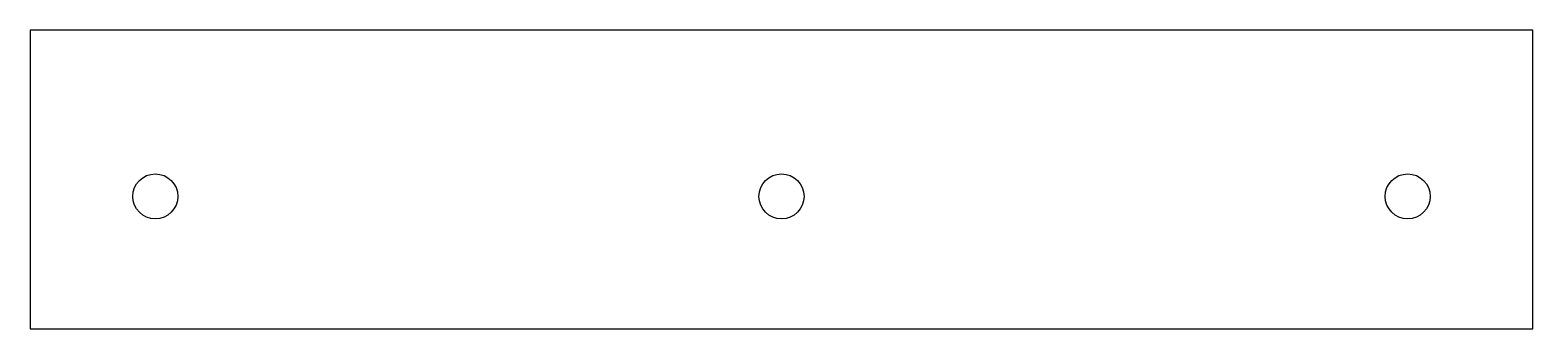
# Model space of a CAD drawing. Header units: millimetres. Extents: x 0 to 633, y 0 to 126.
import ezdxf

# ---------------------------------------------------------------- set-up
doc = ezdxf.new("R2010")
doc.units = ezdxf.units.MM

msp = doc.modelspace()

# ---------------------------------------------------------------- linework, layer by layer
at = {"layer": 'Hole', "color": 6, "linetype": 'Continuous'}
for centre in [(52.78, 55.94), (316.67, 55.94), (580.56, 55.94)]:
    msp.add_circle(centre, 9.5, dxfattribs=at)
at = {"layer": 'OuterContour', "color": 3}
msp.add_lwpolyline([(0, 0), (633.33, 0), (633.33, 126.14), (0, 126.14)], close=True, dxfattribs=at)

doc.saveas('drawing.dxf')
